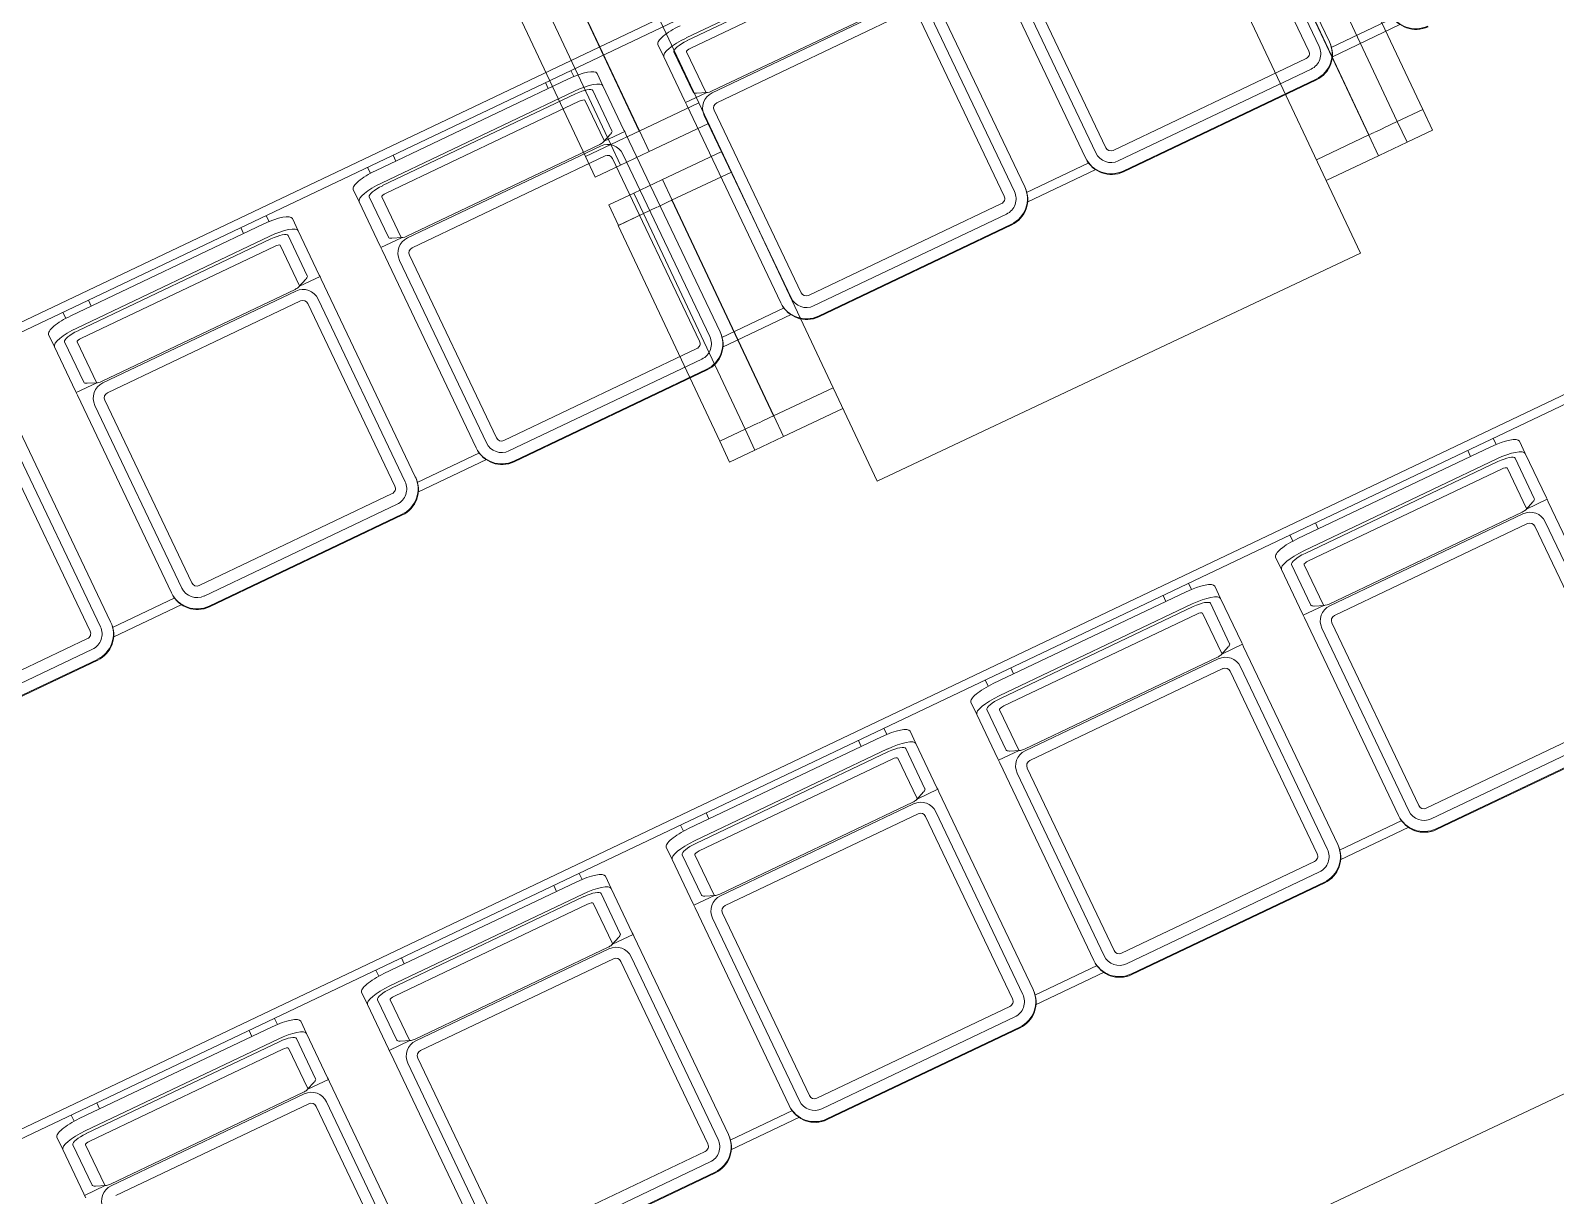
# Model space of a CAD drawing. Header units: metres. Extents: x -217 to -108, y -304 to -188.
# Drawn here: x -151.839 to -149.127, y -250.169 to -248.098 of the extents above; entities that cross this region are included whole.
import ezdxf

# ---------------------------------------------------------------- set-up
doc = ezdxf.new("R2010")
doc.units = ezdxf.units.M
for name, color, linetype, lineweight in [('A-FLOR', 192, 'Continuous', 9), ('A-WALL', 113, 'Continuous', 9), ('I-FURN', 30, 'Continuous', 9)]:
    doc.layers.add(name, color=color, linetype=linetype, lineweight=lineweight)

# ---------------------------------------------------------------- blocks, each defined once
blk = doc.blocks.new('dining_table_and_chairs_5978 - dining_table_and_chairs_5978-V6-Nivel 3')
at = {"layer": 'I-FURN'}
for p, q in [((1.2926, 0.6842), (1.7166, 0.6842)), ((1.7166, 0.6842), (1.7166, 0.6342)), ((1.7166, 0.6342), (1.7166, 0.6842)), ((1.7166, 0.6842), (1.7574, 0.6842)), ((1.7166, 0.6342), (1.7166, 0.6842)), ((1.7166, 0.6842), (1.7574, 0.6842)), ((1.7574, 0.6842), (1.7574, 0.6342)), ((1.7574, 0.6842), (1.7574, 0.6342)), ((1.2926, 0.6342), (1.7166, 0.6342)), ((1.7166, 0.6342), (1.7166, 0.6079)), ((1.7166, 0.6342), (1.7574, 0.6342)), ((1.7166, 0.6342), (1.7574, 0.6342)), ((1.7574, 0.6342), (1.7574, 0.5791)), ((1.7574, 0.6342), (1.7574, 0.5791)), ((1.7166, 0.6003), (1.7166, 0.6068)), ((1.7166, 0.6003), (1.7166, 0.6068)), ((1.7166, 0.6003), (1.7166, 0.5898)), ((1.7166, 0.5784), (1.2926, 0.5784)), ((1.2926, 0.578), (1.7166, 0.578)), ((1.7166, 0.5842), (1.7166, 0.5884)), ((1.7166, 0.5842), (1.7166, 0.5884)), ((1.7166, 0.5842), (1.7166, 0.5799)), ((1.7166, 0.578), (1.7166, 0.5791)), ((1.7166, 0.578), (1.7166, 0.5791)), ((1.7166, 0.578), (1.7166, 0.5784)), ((1.7166, 0.475), (1.7166, 0.5784)), ((1.7166, 0.475), (1.7166, 0.5784)), ((1.7166, 0.578), (1.7574, 0.578)), ((1.7166, 0.578), (1.7574, 0.578)), ((1.7574, 0.5791), (1.7574, 0.475)), ((1.9, 0.475), (0, 0.475)), ((1.9, 0), (1.9, 0.475)), ((1.9, -0.475), (1.9, 0)), ((0, -0.475), (1.9, -0.475)), ((1.1566, -0.5922), (1.1566, -0.475)), ((1.1566, -0.5922), (1.1566, -0.475)), ((1.1974, -0.475), (1.1974, -0.593)), ((1.2524, -0.593), (1.2524, -0.475)), ((1.2925, -0.475), (1.2925, -0.593)), ((1.7166, -0.5922), (1.7166, -0.475)), ((1.7166, -0.5922), (1.7166, -0.475)), ((1.7574, -0.475), (1.7574, -0.593)), ((1.1566, -0.5918), (0.7326, -0.5918)), ((0.7326, -0.5922), (1.1566, -0.5922)), ((1.1566, -0.5922), (1.1566, -0.5918)), ((1.1974, -0.5918), (1.1566, -0.5918)), ((1.1566, -0.593), (1.1566, -0.5918)), ((1.1974, -0.5918), (1.1566, -0.5918)), ((1.1566, -0.593), (1.1566, -0.5918)), ((1.1566, -0.5937), (1.1566, -0.598)), ((1.1974, -0.593), (1.1974, -0.648)), ((1.1974, -0.593), (1.1974, -0.648)), ((1.2926, -0.5918), (1.2524, -0.5918)), ((1.2524, -0.648), (1.2524, -0.593)), ((1.7166, -0.5918), (1.2926, -0.5918)), ((1.2926, -0.5918), (1.2926, -0.5922)), ((1.2926, -0.5918), (1.2926, -0.593)), ((1.2926, -0.5922), (1.7166, -0.5922)), ((1.2926, -0.598), (1.2926, -0.5937)), ((1.7166, -0.5922), (1.7166, -0.5918)), ((1.7574, -0.5918), (1.7166, -0.5918)), ((1.7166, -0.593), (1.7166, -0.5918)), ((1.7574, -0.5918), (1.7166, -0.5918)), ((1.7166, -0.593), (1.7166, -0.5918)), ((1.7166, -0.5937), (1.7166, -0.598)), ((1.7574, -0.593), (1.7574, -0.648)), ((1.7574, -0.593), (1.7574, -0.648)), ((1.1566, -0.6033), (1.1566, -0.598)), ((1.1566, -0.6033), (1.1566, -0.598)), ((1.1566, -0.6036), (1.1566, -0.6134)), ((1.1566, -0.6206), (1.1566, -0.6134)), ((1.1566, -0.6206), (1.1566, -0.6134)), ((1.1566, -0.6217), (1.1566, -0.648)), ((1.2926, -0.598), (1.2926, -0.6033)), ((1.2926, -0.6141), (1.2926, -0.6036)), ((1.2926, -0.6141), (1.2926, -0.6206)), ((1.2926, -0.648), (1.2926, -0.6217)), ((1.7166, -0.6033), (1.7166, -0.598)), ((1.7166, -0.6033), (1.7166, -0.598)), ((1.7166, -0.6036), (1.7166, -0.6134)), ((1.7166, -0.6206), (1.7166, -0.6134)), ((1.7166, -0.6206), (1.7166, -0.6134)), ((1.7166, -0.6217), (1.7166, -0.648)), ((1.1566, -0.648), (0.7326, -0.648)), ((1.1566, -0.648), (1.1566, -0.698)), ((1.1566, -0.698), (1.1566, -0.648)), ((1.1974, -0.648), (1.1566, -0.648)), ((1.1566, -0.698), (1.1566, -0.648)), ((1.1974, -0.648), (1.1566, -0.648)), ((1.1974, -0.648), (1.1974, -0.698)), ((1.1974, -0.648), (1.1974, -0.698)), ((1.2524, -0.697), (1.2524, -0.648)), ((1.2926, -0.648), (1.2524, -0.648)), ((1.2926, -0.698), (1.2926, -0.648)), ((1.7166, -0.648), (1.2926, -0.648)), ((1.2926, -0.648), (1.2926, -0.697)), ((1.7166, -0.648), (1.7166, -0.698)), ((1.7166, -0.698), (1.7166, -0.648)), ((1.7574, -0.648), (1.7166, -0.648)), ((1.7166, -0.698), (1.7166, -0.648)), ((1.7574, -0.648), (1.7166, -0.648)), ((1.7574, -0.648), (1.7574, -0.698)), ((1.7574, -0.648), (1.7574, -0.698)), ((1.1566, -0.698), (0.7326, -0.698)), ((1.1974, -0.698), (1.1566, -0.698)), ((1.1974, -0.698), (1.1566, -0.698)), ((1.2926, -0.697), (1.2524, -0.697)), ((1.7166, -0.698), (1.2926, -0.698)), ((1.7574, -0.698), (1.7166, -0.698)), ((1.7574, -0.698), (1.7166, -0.698))]:
    blk.add_line(p, q, dxfattribs=at)
blk = doc.blocks.new('dining_table_and_chairs_5978 - dining_table_and_chairs_5978-V7-Nivel 3')
at = {"layer": 'I-FURN'}
blk.add_line((0, 0.475), (0, -0.475), dxfattribs=at)
blk = doc.blocks.new('silla sala de espera - silla sala de espera-V109-Nivel 3')
at = {"layer": 'I-FURN'}
for p, q in [((5.4223, 0.288), (0.0777, 0.288)), ((0.0796, 0.272), (5.4208, 0.272)), ((1.95, 0.2599), (1.95, 0.272)), ((2, 0.272), (2, 0.2602)), ((2.3, 0.2602), (2.3, 0.272)), ((2.35, 0.272), (2.35, 0.2599)), ((2.55, 0.2599), (2.55, 0.272)), ((2.6, 0.272), (2.6, 0.2602)), ((2.9, 0.2602), (2.9, 0.272)), ((2.95, 0.272), (2.95, 0.2599)), ((3.15, 0.2599), (3.15, 0.272)), ((3.2, 0.272), (3.2, 0.2602)), ((3.5, 0.2602), (3.5, 0.272)), ((3.55, 0.272), (3.55, 0.2599)), ((3.75, 0.2599), (3.75, 0.272)), ((3.8, 0.272), (3.8, 0.2602)), ((4.1, 0.2602), (4.1, 0.272)), ((4.15, 0.272), (4.15, 0.2599)), ((4.35, 0.2599), (4.35, 0.272)), ((4.4, 0.272), (4.4, 0.2602)), ((4.7, 0.2602), (4.7, 0.272)), ((4.75, 0.272), (4.75, 0.2599)), ((1.91, 0.2473), (1.91, 0.2231)), ((1.96, 0.2602), (2.34, 0.2602)), ((2.39, 0.2231), (2.39, 0.2473)), ((2.51, 0.2473), (2.51, 0.2231)), ((2.56, 0.2602), (2.94, 0.2602)), ((2.99, 0.2231), (2.99, 0.2473)), ((3.11, 0.2473), (3.11, 0.2231)), ((3.16, 0.2602), (3.54, 0.2602)), ((3.59, 0.2231), (3.59, 0.2473)), ((3.71, 0.2473), (3.71, 0.2231)), ((3.76, 0.2602), (4.14, 0.2602)), ((4.19, 0.2231), (4.19, 0.2473)), ((4.31, 0.2473), (4.31, 0.2231)), ((4.36, 0.2602), (4.74, 0.2602)), ((4.79, 0.2231), (4.79, 0.2473)), ((1.91, 0.1358), (1.91, 0.2231)), ((1.93, 0.1436), (1.93, 0.2231)), ((1.96, 0.2361), (2.34, 0.2361)), ((1.96, 0.2309), (2.34, 0.2309)), ((2.37, 0.2231), (2.37, 0.1436)), ((2.39, 0.2231), (2.39, 0.1358)), ((2.51, 0.1358), (2.51, 0.2231)), ((2.53, 0.1436), (2.53, 0.2231)), ((2.56, 0.2361), (2.94, 0.2361)), ((2.56, 0.2309), (2.94, 0.2309)), ((2.97, 0.2231), (2.97, 0.1436)), ((2.99, 0.2231), (2.99, 0.1358)), ((3.11, 0.1358), (3.11, 0.2231)), ((3.13, 0.1436), (3.13, 0.2231)), ((3.16, 0.2361), (3.54, 0.2361)), ((3.16, 0.2309), (3.54, 0.2309)), ((3.57, 0.2231), (3.57, 0.1436)), ((3.59, 0.2231), (3.59, 0.1358)), ((3.71, 0.1358), (3.71, 0.2231)), ((3.73, 0.1436), (3.73, 0.2231)), ((3.76, 0.2361), (4.14, 0.2361)), ((3.76, 0.2309), (4.14, 0.2309)), ((4.17, 0.2231), (4.17, 0.1436)), ((4.19, 0.2231), (4.19, 0.1358)), ((4.31, 0.1358), (4.31, 0.2231)), ((4.33, 0.1436), (4.33, 0.2231)), ((4.36, 0.2361), (4.74, 0.2361)), ((4.36, 0.2309), (4.74, 0.2309)), ((4.77, 0.2231), (4.77, 0.1436)), ((4.79, 0.2231), (4.79, 0.1358)), ((1.95, 0.2135), (1.95, 0.1339)), ((2.34, 0.2161), (1.96, 0.2161)), ((2.35, 0.1339), (2.35, 0.2135)), ((2.55, 0.2135), (2.55, 0.1339)), ((2.94, 0.2161), (2.56, 0.2161)), ((2.95, 0.1339), (2.95, 0.2135)), ((3.15, 0.2134), (3.15, 0.1339)), ((3.54, 0.2161), (3.16, 0.2161)), ((3.55, 0.1339), (3.55, 0.2135)), ((3.75, 0.2135), (3.75, 0.1339)), ((4.14, 0.2161), (3.76, 0.2161)), ((4.15, 0.1339), (4.15, 0.2135)), ((4.35, 0.2135), (4.35, 0.1339)), ((4.74, 0.2161), (4.36, 0.2161)), ((4.75, 0.1339), (4.75, 0.2135)), ((1.91, 0.1329), (1.91, 0.1358)), ((1.9347, 0.1394), (1.9516, 0.1325)), ((2.3484, 0.1325), (2.3653, 0.1394)), ((2.39, 0.1358), (2.39, 0.1329)), ((2.51, 0.1329), (2.51, 0.1358)), ((2.5347, 0.1394), (2.5516, 0.1325)), ((2.9484, 0.1325), (2.9653, 0.1394)), ((2.99, 0.1358), (2.99, 0.1329)), ((3.11, 0.1329), (3.11, 0.1358)), ((3.1347, 0.1394), (3.1516, 0.1325)), ((3.5484, 0.1325), (3.5653, 0.1394)), ((3.59, 0.1358), (3.59, 0.1329)), ((3.71, 0.1329), (3.71, 0.1358)), ((3.7347, 0.1394), (3.7516, 0.1325)), ((4.1484, 0.1325), (4.1653, 0.1394)), ((4.19, 0.1358), (4.19, 0.1329)), ((4.31, 0.1329), (4.31, 0.1358)), ((4.3347, 0.1394), (4.3516, 0.1325)), ((4.7484, 0.1325), (4.7653, 0.1394)), ((4.79, 0.1358), (4.79, 0.1329)), ((1.91, 0.1329), (1.9506, 0.1329)), ((1.91, 0.1279), (1.91, 0.1329)), ((1.96, 0.1313), (2.34, 0.1313)), ((1.96, 0.1279), (2.34, 0.1279)), ((2.34, 0.1087), (1.96, 0.1087)), ((2.3496, 0.1329), (2.39, 0.1329)), ((2.39, 0.1329), (2.39, 0.1279)), ((2.39, 0.1279), (2.39, -0.2615)), ((2.51, 0.1329), (2.5506, 0.1329)), ((2.51, 0.1279), (2.51, 0.1329)), ((2.51, -0.2615), (2.51, 0.1279)), ((2.56, 0.1313), (2.94, 0.1313)), ((2.56, 0.1279), (2.94, 0.1279)), ((2.94, 0.1087), (2.56, 0.1087)), ((2.9496, 0.1329), (2.99, 0.1329)), ((2.99, 0.1329), (2.99, 0.1279)), ((2.99, 0.1279), (2.99, -0.2615)), ((3.11, 0.1329), (3.1506, 0.1329)), ((3.11, 0.1279), (3.11, 0.1329)), ((3.11, -0.2615), (3.11, 0.1279)), ((3.16, 0.1313), (3.54, 0.1313)), ((3.16, 0.1279), (3.54, 0.1279)), ((3.54, 0.1087), (3.16, 0.1087)), ((3.5496, 0.1329), (3.59, 0.1329)), ((3.59, 0.1329), (3.59, 0.1279)), ((3.59, 0.1279), (3.59, -0.2615)), ((3.71, 0.1329), (3.7506, 0.1329)), ((3.71, 0.1279), (3.71, 0.1329)), ((3.71, -0.2615), (3.71, 0.1279)), ((3.76, 0.1313), (4.14, 0.1313)), ((3.76, 0.1279), (4.14, 0.1279)), ((4.14, 0.1087), (3.76, 0.1087)), ((4.1496, 0.1329), (4.19, 0.1329)), ((4.19, 0.1329), (4.19, 0.1279)), ((4.19, 0.1279), (4.19, -0.2615)), ((4.31, 0.1329), (4.3506, 0.1329)), ((4.31, 0.1279), (4.31, 0.1329)), ((4.31, -0.2615), (4.31, 0.1279)), ((4.36, 0.1313), (4.74, 0.1313)), ((4.36, 0.1279), (4.74, 0.1279)), ((4.74, 0.1087), (4.36, 0.1087)), ((4.7496, 0.1329), (4.79, 0.1329)), ((4.79, 0.1329), (4.79, 0.1279)), ((4.79, 0.1279), (4.79, -0.2615)), ((2.35, -0.2608), (2.35, 0.0987)), ((2.37, 0.098), (2.37, -0.2615)), ((2.53, -0.2615), (2.53, 0.098)), ((2.55, 0.0987), (2.55, -0.2608)), ((2.95, -0.2608), (2.95, 0.0987)), ((2.97, 0.098), (2.97, -0.2615)), ((3.13, -0.2615), (3.13, 0.098)), ((3.15, 0.0987), (3.15, -0.2608)), ((3.55, -0.2608), (3.55, 0.0987)), ((3.57, 0.098), (3.57, -0.2615)), ((3.73, -0.2615), (3.73, 0.098)), ((3.75, 0.0987), (3.75, -0.2608)), ((4.15, -0.2608), (4.15, 0.0987)), ((4.17, 0.098), (4.17, -0.2615)), ((4.33, -0.2615), (4.33, 0.098)), ((4.35, 0.0987), (4.35, -0.2608)), ((4.75, -0.2608), (4.75, 0.0987)), ((4.77, 0.098), (4.77, -0.2615)), ((2.56, -0.2707), (2.94, -0.2707)), ((2.99, -0.2629), (2.99, -0.2615)), ((3.11, -0.2615), (3.11, -0.2629)), ((3.16, -0.2707), (3.54, -0.2707)), ((3.59, -0.2629), (3.59, -0.2615)), ((3.71, -0.2615), (3.71, -0.2629)), ((3.76, -0.2707), (4.14, -0.2707)), ((4.19, -0.2629), (4.19, -0.2615)), ((4.31, -0.2615), (4.31, -0.2629)), ((4.36, -0.2707), (4.74, -0.2707)), ((2.94, -0.2915), (2.56, -0.2915)), ((2.9822, -0.288), (3.1178, -0.288)), ((3.1114, -0.272), (2.9886, -0.272)), ((3.54, -0.2915), (3.16, -0.2915)), ((3.5822, -0.288), (3.7178, -0.288)), ((3.7114, -0.272), (3.5886, -0.272)), ((4.14, -0.2915), (3.76, -0.2915)), ((4.1822, -0.288), (4.3178, -0.288)), ((4.3114, -0.272), (4.1886, -0.272)), ((4.74, -0.2915), (4.36, -0.2915)), ((2.56, -0.3115), (2.94, -0.3115)), ((2.56, -0.3128), (2.94, -0.3128)), ((3.16, -0.3115), (3.54, -0.3115)), ((3.16, -0.3128), (3.54, -0.3128)), ((3.76, -0.3115), (4.14, -0.3115)), ((3.76, -0.3128), (4.14, -0.3128)), ((4.36, -0.3115), (4.74, -0.3115)), ((4.36, -0.3128), (4.74, -0.3128))]:
    blk.add_line(p, q, dxfattribs=at)
for centre, major_axis, ratio, start_param, end_param in [((1.96, 0.2473), (0.05, 0), 0.258819, 1.570796, 3.141593), ((2.34, 0.2473), (-0.05, 0), 0.258819, 3.141593, 4.712389), ((2.56, 0.2473), (0.05, 0), 0.258819, 1.570796, 3.141593), ((2.94, 0.2473), (-0.05, 0), 0.258819, 3.141593, 4.712389), ((3.16, 0.2473), (0.05, 0), 0.258819, 1.570796, 3.141593), ((3.54, 0.2473), (-0.05, 0), 0.258819, 3.141593, 4.712389), ((3.76, 0.2473), (0.05, 0), 0.258819, 1.570796, 3.141593), ((4.14, 0.2473), (-0.05, 0), 0.258819, 3.141593, 4.712389), ((4.36, 0.2473), (0.05, 0), 0.258819, 1.570796, 3.141593), ((4.74, 0.2473), (-0.05, 0), 0.258819, 3.141593, 4.712389), ((1.96, 0.2231), (-0.05, 0), 0.258819, 4.712389, 6.283185), ((1.96, 0.2231), (-0.03, 0), 0.258819, 4.712389, 6.283185), ((2.34, 0.2231), (0.05, 0), 0.258819, 0, 1.570796), ((2.34, 0.2231), (0.03, 0), 0.258819, 0, 1.570796), ((2.56, 0.2231), (-0.05, 0), 0.258819, 4.712389, 6.283185), ((2.56, 0.2231), (-0.03, 0), 0.258819, 4.712389, 6.283185), ((2.94, 0.2231), (0.05, 0), 0.258819, 0, 1.570796), ((2.94, 0.2231), (0.03, 0), 0.258819, 0, 1.570796), ((3.16, 0.2231), (-0.05, 0), 0.258819, 4.712389, 6.283185), ((3.16, 0.2231), (-0.03, 0), 0.258819, 4.712389, 6.283185), ((3.54, 0.2231), (0.05, 0), 0.258819, 0, 1.570796), ((3.54, 0.2231), (0.03, 0), 0.258819, 0, 1.570796), ((3.76, 0.2231), (-0.05, 0), 0.258819, 4.712389, 6.283185), ((3.76, 0.2231), (-0.03, 0), 0.258819, 4.712389, 6.283185), ((4.14, 0.2231), (-0.05, 0), 0.258819, 3.141593, 4.712389), ((4.14, 0.2231), (0.03, 0), 0.258819, 0, 1.570796), ((4.36, 0.2231), (-0.05, 0), 0.258819, 4.712389, 6.283185), ((4.36, 0.2231), (-0.03, 0), 0.258819, 4.712389, 6.283185), ((4.74, 0.2231), (-0.05, 0), 0.258819, 3.141593, 4.712389), ((4.74, 0.2231), (0.03, 0), 0.258819, 0, 1.570796), ((1.96, 0.2135), (-0.01, 0), 0.258819, 4.712389, 6.283185), ((2.34, 0.2135), (-0.01, 0), 0.258819, 3.141593, 4.712389), ((2.56, 0.2135), (-0.01, 0), 0.258819, 4.712389, 6.283185), ((2.94, 0.2135), (-0.01, 0), 0.258819, 3.141593, 4.712389), ((3.16, 0.2135), (-0.01, 0), 0.258819, 4.712389, 6.283185), ((3.54, 0.2135), (-0.01, 0), 0.258819, 3.141593, 4.712389), ((3.76, 0.2135), (-0.01, 0), 0.258819, 4.712389, 6.283185), ((4.14, 0.2135), (-0.01, 0), 0.258819, 3.141593, 4.712389), ((4.36, 0.2135), (-0.01, 0), 0.258819, 4.712389, 6.283185), ((4.74, 0.2135), (-0.01, 0), 0.258819, 3.141593, 4.712389), ((1.96, 0.1436), (0.03, 0), 0.258819, 3.141593, 3.665191), ((2.34, 0.1436), (-0.03, 0), 0.258819, 2.617994, 3.141593), ((2.56, 0.1436), (0.03, 0), 0.258819, 3.141593, 3.665191), ((2.94, 0.1436), (-0.03, 0), 0.258819, 2.617994, 3.141593), ((3.16, 0.1436), (0.03, 0), 0.258819, 3.141593, 3.665191), ((3.54, 0.1436), (-0.03, 0), 0.258819, 2.617994, 3.141593), ((3.76, 0.1436), (0.03, 0), 0.258819, 3.141593, 3.665191), ((4.14, 0.1436), (-0.03, 0), 0.258819, 2.617994, 3.141593), ((4.36, 0.1436), (0.03, 0), 0.258819, 3.141593, 3.665191), ((4.74, 0.1436), (-0.03, 0), 0.258819, 2.617994, 3.141593), ((1.96, 0.098), (-0.03, 0), 0.99863, 4.712389, 6.283185), ((1.96, 0.1339), (0.01, 0), 0.258819, 3.141593, 4.712389), ((2.34, 0.1339), (-0.01, 0), 0.258819, 1.570796, 3.141593), ((2.34, 0.098), (-0.03, 0), 0.99863, 3.141593, 4.712389), ((2.34, 0.0987), (-0.01, 0), 0.99863, 3.141593, 4.712389), ((2.56, 0.098), (-0.03, 0), 0.99863, 4.712389, 6.283185), ((2.56, 0.1339), (0.01, 0), 0.258819, 3.141593, 4.712389), ((2.56, 0.0987), (-0.01, 0), 0.99863, 4.712389, 6.283185), ((2.94, 0.1339), (-0.01, 0), 0.258819, 1.570796, 3.141593), ((2.94, 0.098), (-0.03, 0), 0.99863, 3.141593, 4.712389), ((2.94, 0.0987), (-0.01, 0), 0.99863, 3.141593, 4.712389), ((3.16, 0.098), (-0.03, 0), 0.99863, 4.712389, 6.283185), ((3.16, 0.1339), (0.01, 0), 0.258819, 3.141593, 4.712389), ((3.16, 0.0987), (-0.01, 0), 0.99863, 4.712389, 6.283185), ((3.54, 0.1339), (-0.01, 0), 0.258819, 1.570796, 3.141593), ((3.54, 0.098), (-0.03, 0), 0.99863, 3.141593, 4.712389), ((3.54, 0.0987), (-0.01, 0), 0.99863, 3.141593, 4.712389), ((3.76, 0.098), (-0.03, 0), 0.99863, 4.712389, 6.283185), ((3.76, 0.1339), (0.01, 0), 0.258819, 3.141593, 4.712389), ((3.76, 0.0987), (-0.01, 0), 0.99863, 4.712389, 6.283185), ((4.14, 0.1339), (-0.01, 0), 0.258819, 1.570796, 3.141593), ((4.14, 0.098), (-0.03, 0), 0.99863, 3.141593, 4.712389), ((4.14, 0.0987), (-0.01, 0), 0.99863, 3.141593, 4.712389), ((4.36, 0.098), (-0.03, 0), 0.99863, 4.712389, 6.283185), ((4.36, 0.1339), (0.01, 0), 0.258819, 3.141593, 4.712389), ((4.36, 0.0987), (-0.01, 0), 0.99863, 4.712389, 6.283185), ((4.74, 0.1339), (-0.01, 0), 0.258819, 1.570796, 3.141593), ((4.74, 0.098), (-0.03, 0), 0.99863, 3.141593, 4.712389), ((4.74, 0.0987), (-0.01, 0), 0.99863, 3.141593, 4.712389), ((2.94, -0.2608), (-0.01, 0), 0.99863, 1.570796, 3.141593), ((2.94, -0.2615), (-0.03, 0), 0.99863, 1.570796, 3.141593), ((2.94, -0.2615), (-0.05, 0), 0.99863, 1.570796, 3.141593), ((2.94, -0.2629), (-0.05, 0), 0.99863, 1.570796, 3.141593), ((3.16, -0.2615), (0.05, 0), 0.99863, 3.141593, 4.712389), ((3.16, -0.2629), (0.05, 0), 0.99863, 3.141593, 4.712389), ((3.16, -0.2615), (-0.03, 0), 0.99863, 0, 1.570796), ((3.16, -0.2608), (-0.01, 0), 0.99863, 0, 1.570796), ((3.54, -0.2608), (-0.01, 0), 0.99863, 1.570796, 3.141593), ((3.54, -0.2615), (-0.03, 0), 0.99863, 1.570796, 3.141593), ((3.54, -0.2615), (-0.05, 0), 0.99863, 1.570796, 3.141593), ((3.54, -0.2629), (-0.05, 0), 0.99863, 1.570796, 3.141593), ((3.76, -0.2615), (0.05, 0), 0.99863, 3.141593, 4.712389), ((3.76, -0.2629), (0.05, 0), 0.99863, 3.141593, 4.712389), ((3.76, -0.2615), (-0.03, 0), 0.99863, 0, 1.570796), ((3.76, -0.2608), (-0.01, 0), 0.99863, 0, 1.570796), ((4.14, -0.2608), (-0.01, 0), 0.99863, 1.570796, 3.141593), ((4.14, -0.2615), (-0.03, 0), 0.99863, 1.570796, 3.141593), ((4.14, -0.2615), (0.05, 0), 0.99863, 4.712389, 6.283185), ((4.14, -0.2629), (0.05, 0), 0.99863, 4.712389, 6.283185), ((4.36, -0.2615), (0.05, 0), 0.99863, 3.141593, 4.712389), ((4.36, -0.2629), (-0.05, 0), 0.99863, 0, 1.570796), ((4.36, -0.2615), (-0.03, 0), 0.99863, 0, 1.570796), ((4.36, -0.2608), (-0.01, 0), 0.99863, 0, 1.570796)]:
    blk.add_ellipse(centre, major_axis=major_axis, ratio=ratio, start_param=start_param, end_param=end_param, dxfattribs=at)
blk = doc.blocks.new('silla sala de espera - silla sala de espera-V110-Nivel 3')
at = {"layer": 'I-FURN'}
for p, q in [((5.4223, 0.288), (0.0777, 0.288)), ((0.0796, 0.272), (5.4208, 0.272)), ((2.55, 0.2599), (2.55, 0.272)), ((2.6, 0.272), (2.6, 0.2602)), ((2.9, 0.2602), (2.9, 0.272)), ((2.95, 0.272), (2.95, 0.2599)), ((3.15, 0.2599), (3.15, 0.272)), ((3.2, 0.272), (3.2, 0.2602)), ((3.5, 0.2602), (3.5, 0.272)), ((3.55, 0.272), (3.55, 0.2599)), ((2.51, 0.2473), (2.51, 0.2231)), ((2.56, 0.2602), (2.94, 0.2602)), ((2.99, 0.2231), (2.99, 0.2473)), ((3.11, 0.2473), (3.11, 0.2231)), ((3.16, 0.2602), (3.54, 0.2602)), ((3.59, 0.2231), (3.59, 0.2473)), ((3.71, 0.2473), (3.71, 0.2231)), ((2.51, 0.1358), (2.51, 0.2231)), ((2.53, 0.1436), (2.53, 0.2231)), ((2.56, 0.2361), (2.94, 0.2361)), ((2.56, 0.2309), (2.94, 0.2309)), ((2.97, 0.2231), (2.97, 0.1436)), ((2.99, 0.2231), (2.99, 0.1358)), ((3.11, 0.1358), (3.11, 0.2231)), ((3.13, 0.1436), (3.13, 0.2231)), ((3.16, 0.2361), (3.54, 0.2361)), ((3.16, 0.2309), (3.54, 0.2309)), ((3.57, 0.2231), (3.57, 0.1436)), ((3.59, 0.2231), (3.59, 0.1358)), ((3.71, 0.1358), (3.71, 0.2231)), ((3.73, 0.1436), (3.73, 0.2231)), ((3.76, 0.2361), (4.14, 0.2361)), ((3.76, 0.2309), (4.14, 0.2309)), ((2.55, 0.2135), (2.55, 0.1339)), ((2.94, 0.2161), (2.56, 0.2161)), ((2.95, 0.1339), (2.95, 0.2135)), ((3.15, 0.2135), (3.15, 0.1339)), ((3.54, 0.2161), (3.16, 0.2161)), ((3.55, 0.1339), (3.55, 0.2135)), ((3.75, 0.2135), (3.75, 0.1339)), ((4.14, 0.2161), (3.76, 0.2161)), ((2.51, 0.1329), (2.51, 0.1358)), ((2.5347, 0.1394), (2.5516, 0.1325)), ((2.9484, 0.1325), (2.9653, 0.1394)), ((2.99, 0.1358), (2.99, 0.1329)), ((3.11, 0.1329), (3.11, 0.1358)), ((3.1347, 0.1394), (3.1516, 0.1325)), ((3.5484, 0.1325), (3.5653, 0.1394)), ((3.59, 0.1358), (3.59, 0.1329)), ((3.71, 0.1329), (3.71, 0.1358)), ((3.7347, 0.1394), (3.7516, 0.1325)), ((2.39, 0.1279), (2.39, -0.2615)), ((2.51, 0.1329), (2.5506, 0.1329)), ((2.51, 0.1279), (2.51, 0.1329)), ((2.51, -0.2615), (2.51, 0.1279)), ((2.56, 0.1313), (2.94, 0.1313)), ((2.56, 0.1279), (2.94, 0.1279)), ((2.94, 0.1087), (2.56, 0.1087)), ((2.9496, 0.1329), (2.99, 0.1329)), ((2.99, 0.1329), (2.99, 0.1279)), ((2.99, 0.1279), (2.99, -0.2615)), ((3.11, 0.1329), (3.1506, 0.1329)), ((3.11, 0.1279), (3.11, 0.1329)), ((3.11, -0.2615), (3.11, 0.1279)), ((3.16, 0.1313), (3.54, 0.1313)), ((3.16, 0.1279), (3.54, 0.1279)), ((3.54, 0.1087), (3.16, 0.1087)), ((3.5496, 0.1329), (3.59, 0.1329)), ((3.59, 0.1329), (3.59, 0.1279)), ((3.59, 0.1279), (3.59, -0.2615)), ((3.71, 0.1329), (3.7506, 0.1329)), ((3.71, 0.1279), (3.71, 0.1329)), ((3.71, -0.2615), (3.71, 0.1279)), ((3.76, 0.1313), (4.14, 0.1313)), ((3.76, 0.1279), (4.14, 0.1279)), ((4.14, 0.1087), (3.76, 0.1087)), ((4.19, 0.1279), (4.19, -0.2615)), ((4.31, -0.2615), (4.31, 0.1279)), ((4.79, 0.1279), (4.79, -0.2615)), ((2.35, -0.2608), (2.35, 0.0987)), ((2.37, 0.098), (2.37, -0.2615)), ((2.53, -0.2615), (2.53, 0.098)), ((2.55, 0.0987), (2.55, -0.2608)), ((2.95, -0.2608), (2.95, 0.0987)), ((2.97, 0.098), (2.97, -0.2615)), ((3.13, -0.2615), (3.13, 0.098)), ((3.15, 0.0987), (3.15, -0.2608)), ((3.55, -0.2608), (3.55, 0.0987)), ((3.57, 0.098), (3.57, -0.2615)), ((3.73, -0.2615), (3.73, 0.098)), ((3.75, 0.0987), (3.75, -0.2608)), ((4.15, -0.2608), (4.15, 0.0987)), ((4.17, 0.098), (4.17, -0.2615)), ((4.33, -0.2615), (4.33, 0.098)), ((4.35, 0.0987), (4.35, -0.2608)), ((4.75, -0.2608), (4.75, 0.0987)), ((4.77, 0.098), (4.77, -0.2615)), ((1.96, -0.2707), (2.34, -0.2707)), ((2.39, -0.2629), (2.39, -0.2615)), ((2.51, -0.2615), (2.51, -0.2629)), ((2.56, -0.2707), (2.94, -0.2707)), ((2.99, -0.2629), (2.99, -0.2615)), ((3.11, -0.2615), (3.11, -0.2629)), ((3.16, -0.2707), (3.54, -0.2707)), ((3.59, -0.2629), (3.59, -0.2615)), ((3.71, -0.2615), (3.71, -0.2629)), ((3.76, -0.2707), (4.14, -0.2707)), ((4.19, -0.2629), (4.19, -0.2615)), ((4.31, -0.2615), (4.31, -0.2629)), ((4.36, -0.2707), (4.74, -0.2707)), ((4.79, -0.2629), (4.79, -0.2615)), ((2.34, -0.2915), (1.96, -0.2915)), ((2.3822, -0.288), (2.5178, -0.288)), ((2.5114, -0.272), (2.3886, -0.272)), ((2.94, -0.2915), (2.56, -0.2915)), ((2.9822, -0.288), (3.1178, -0.288)), ((3.1114, -0.272), (2.9886, -0.272)), ((3.54, -0.2915), (3.16, -0.2915)), ((3.5822, -0.288), (3.7178, -0.288)), ((3.7114, -0.272), (3.5886, -0.272)), ((4.14, -0.2915), (3.76, -0.2915)), ((4.1822, -0.288), (4.3178, -0.288)), ((4.3114, -0.272), (4.1886, -0.272)), ((4.74, -0.2915), (4.36, -0.2915)), ((4.7822, -0.288), (4.9178, -0.288)), ((4.9114, -0.272), (4.7886, -0.272)), ((1.96, -0.3115), (2.34, -0.3115)), ((1.96, -0.3128), (2.34, -0.3128)), ((2.56, -0.3115), (2.94, -0.3115)), ((2.56, -0.3128), (2.94, -0.3128)), ((3.16, -0.3115), (3.54, -0.3115)), ((3.16, -0.3128), (3.54, -0.3128)), ((3.76, -0.3115), (4.14, -0.3115)), ((3.76, -0.3128), (4.14, -0.3128)), ((4.36, -0.3115), (4.74, -0.3115)), ((4.36, -0.3128), (4.74, -0.3128))]:
    blk.add_line(p, q, dxfattribs=at)
for centre, major_axis, ratio, start_param, end_param in [((2.56, 0.2473), (0.05, 0), 0.258819, 1.570796, 3.141593), ((2.94, 0.2473), (-0.05, 0), 0.258819, 3.141593, 4.712389), ((3.16, 0.2473), (0.05, 0), 0.258819, 1.570796, 3.141593), ((3.54, 0.2473), (-0.05, 0), 0.258819, 3.141593, 4.712389), ((3.76, 0.2473), (0.05, 0), 0.258819, 1.570796, 3.141593), ((2.56, 0.2231), (-0.05, 0), 0.258819, 4.712389, 6.283185), ((2.56, 0.2231), (-0.03, 0), 0.258819, 4.712389, 6.283185), ((2.94, 0.2231), (0.05, 0), 0.258819, 0, 1.570796), ((2.94, 0.2231), (0.03, 0), 0.258819, 0, 1.570796), ((3.16, 0.2231), (-0.05, 0), 0.258819, 4.712389, 6.283185), ((3.16, 0.2231), (-0.03, 0), 0.258819, 4.712389, 6.283185), ((3.54, 0.2231), (0.05, 0), 0.258819, 0, 1.570796), ((3.54, 0.2231), (0.03, 0), 0.258819, 0, 1.570796), ((3.76, 0.2231), (-0.05, 0), 0.258819, 4.712389, 6.283185), ((3.76, 0.2231), (-0.03, 0), 0.258819, 4.712389, 6.283185), ((2.56, 0.2135), (-0.01, 0), 0.258819, 4.712389, 6.283185), ((2.94, 0.2135), (-0.01, 0), 0.258819, 3.141593, 4.712389), ((3.16, 0.2135), (-0.01, 0), 0.258819, 4.712389, 6.283185), ((3.54, 0.2135), (-0.01, 0), 0.258819, 3.141593, 4.712389), ((3.76, 0.2135), (-0.01, 0), 0.258819, 4.712389, 6.283185), ((2.56, 0.1436), (0.03, 0), 0.258819, 3.141593, 3.665191), ((2.94, 0.1436), (-0.03, 0), 0.258819, 2.617994, 3.141593), ((3.16, 0.1436), (0.03, 0), 0.258819, 3.141593, 3.665191), ((3.54, 0.1436), (-0.03, 0), 0.258819, 2.617994, 3.141593), ((3.76, 0.1436), (0.03, 0), 0.258819, 3.141593, 3.665191), ((2.56, 0.098), (-0.03, 0), 0.99863, 4.712389, 6.283185), ((2.56, 0.1339), (0.01, 0), 0.258819, 3.141593, 4.712389), ((2.56, 0.0987), (-0.01, 0), 0.99863, 4.712389, 6.283185), ((2.94, 0.1339), (-0.01, 0), 0.258819, 1.570796, 3.141593), ((2.94, 0.098), (-0.03, 0), 0.99863, 3.141593, 4.712389), ((2.94, 0.0987), (-0.01, 0), 0.99863, 3.141593, 4.712389), ((3.16, 0.098), (-0.03, 0), 0.99863, 4.712389, 6.283185), ((3.16, 0.1339), (0.01, 0), 0.258819, 3.141593, 4.712389), ((3.16, 0.0987), (-0.01, 0), 0.99863, 4.712389, 6.283185), ((3.54, 0.1339), (-0.01, 0), 0.258819, 1.570796, 3.141593), ((3.54, 0.098), (-0.03, 0), 0.99863, 3.141593, 4.712389), ((3.54, 0.0987), (-0.01, 0), 0.99863, 3.141593, 4.712389), ((3.76, 0.098), (-0.03, 0), 0.99863, 4.712389, 6.283185), ((3.76, 0.1339), (0.01, 0), 0.258819, 3.141593, 4.712389), ((3.76, 0.0987), (-0.01, 0), 0.99863, 4.712389, 6.283185), ((2.34, -0.2608), (-0.01, 0), 0.99863, 1.570796, 3.141593), ((2.34, -0.2615), (-0.03, 0), 0.99863, 1.570796, 3.141593), ((2.34, -0.2615), (-0.05, 0), 0.99863, 1.570796, 3.141593), ((2.34, -0.2629), (-0.05, 0), 0.99863, 1.570796, 3.141593), ((2.56, -0.2615), (0.05, 0), 0.99863, 3.141593, 4.712389), ((2.56, -0.2629), (0.05, 0), 0.99863, 3.141593, 4.712389), ((2.56, -0.2615), (-0.03, 0), 0.99863, 0, 1.570796), ((2.56, -0.2608), (-0.01, 0), 0.99863, 0, 1.570796), ((2.94, -0.2608), (-0.01, 0), 0.99863, 1.570796, 3.141593), ((2.94, -0.2615), (-0.03, 0), 0.99863, 1.570796, 3.141593), ((2.94, -0.2615), (-0.05, 0), 0.99863, 1.570796, 3.141593), ((2.94, -0.2629), (-0.05, 0), 0.99863, 1.570796, 3.141593), ((3.16, -0.2615), (0.05, 0), 0.99863, 3.141593, 4.712389), ((3.16, -0.2629), (0.05, 0), 0.99863, 3.141593, 4.712389), ((3.16, -0.2615), (-0.03, 0), 0.99863, 0, 1.570796), ((3.16, -0.2608), (-0.01, 0), 0.99863, 0, 1.570796), ((3.54, -0.2608), (-0.01, 0), 0.99863, 1.570796, 3.141593), ((3.54, -0.2615), (-0.03, 0), 0.99863, 1.570796, 3.141593), ((3.54, -0.2615), (-0.05, 0), 0.99863, 1.570796, 3.141593), ((3.54, -0.2629), (-0.05, 0), 0.99863, 1.570796, 3.141593), ((3.76, -0.2615), (0.05, 0), 0.99863, 3.141593, 4.712389), ((3.76, -0.2629), (0.05, 0), 0.99863, 3.141593, 4.712389), ((3.76, -0.2615), (-0.03, 0), 0.99863, 0, 1.570796), ((3.76, -0.2608), (-0.01, 0), 0.99863, 0, 1.570796), ((4.14, -0.2608), (-0.01, 0), 0.99863, 1.570796, 3.141593), ((4.14, -0.2615), (-0.03, 0), 0.99863, 1.570796, 3.141593), ((4.14, -0.2615), (0.05, 0), 0.99863, 4.712389, 6.283185), ((4.14, -0.2629), (0.05, 0), 0.99863, 4.712389, 6.283185), ((4.36, -0.2615), (0.05, 0), 0.99863, 3.141593, 4.712389), ((4.36, -0.2629), (-0.05, 0), 0.99863, 0, 1.570796), ((4.36, -0.2615), (-0.03, 0), 0.99863, 0, 1.570796), ((4.36, -0.2608), (-0.01, 0), 0.99863, 0, 1.570796), ((4.74, -0.2608), (-0.01, 0), 0.99863, 1.570796, 3.141593), ((4.74, -0.2615), (-0.03, 0), 0.99863, 1.570796, 3.141593), ((4.74, -0.2615), (0.05, 0), 0.99863, 4.712389, 6.283185), ((4.74, -0.2629), (0.05, 0), 0.99863, 4.712389, 6.283185), ((4.96, -0.2615), (-0.05, 0), 0.99863, 0, 1.570796), ((4.96, -0.2629), (-0.05, 0), 0.99863, 0, 1.570796)]:
    blk.add_ellipse(centre, major_axis=major_axis, ratio=ratio, start_param=start_param, end_param=end_param, dxfattribs=at)

msp = doc.modelspace()

# ---------------------------------------------------------------- linework, layer by layer
at = {"layer": 'A-FLOR'}
for centre, radius, start, end in [((-144.0341, -252.7271), 10.3181, 212.72992, 24.30312), ((-144.1433, -252.5254), 9.8397, 214.27475, 22.75731)]:
    msp.add_arc(centre, radius, start, end, dxfattribs=at)
at = {"layer": 'A-WALL'}
for radius, start, end in [(9.4313, 215.12192, 21.90531), (9.2313, 215.23889, 21.87967), (9.4313, 221.46221, 16.65132)]:
    msp.add_arc((-144.1149, -252.4158), radius, start, end, dxfattribs=at)

# ---------------------------------------------------------------- block references
at = {"layer": 'I-FURN'}
for name, p, rotation in [('dining_table_and_chairs_5978 - dining_table_and_chairs_5978-V6-Nivel 3', (-150.7145, -246.9778), 295.2582255371546), ('silla sala de espera - silla sala de espera-V110-Nivel 3', (-153.9669, -249.9401), 25.4500781759124), ('silla sala de espera - silla sala de espera-V109-Nivel 3', (-153.4103, -251.1096), 25.4500781759124), ('dining_table_and_chairs_5978 - dining_table_and_chairs_5978-V7-Nivel 3', (-149.2551, -250.0556), 295.2582255371546)]:
    msp.add_blockref(name, p, dxfattribs=dict(at, rotation=rotation))

doc.saveas('drawing.dxf')
